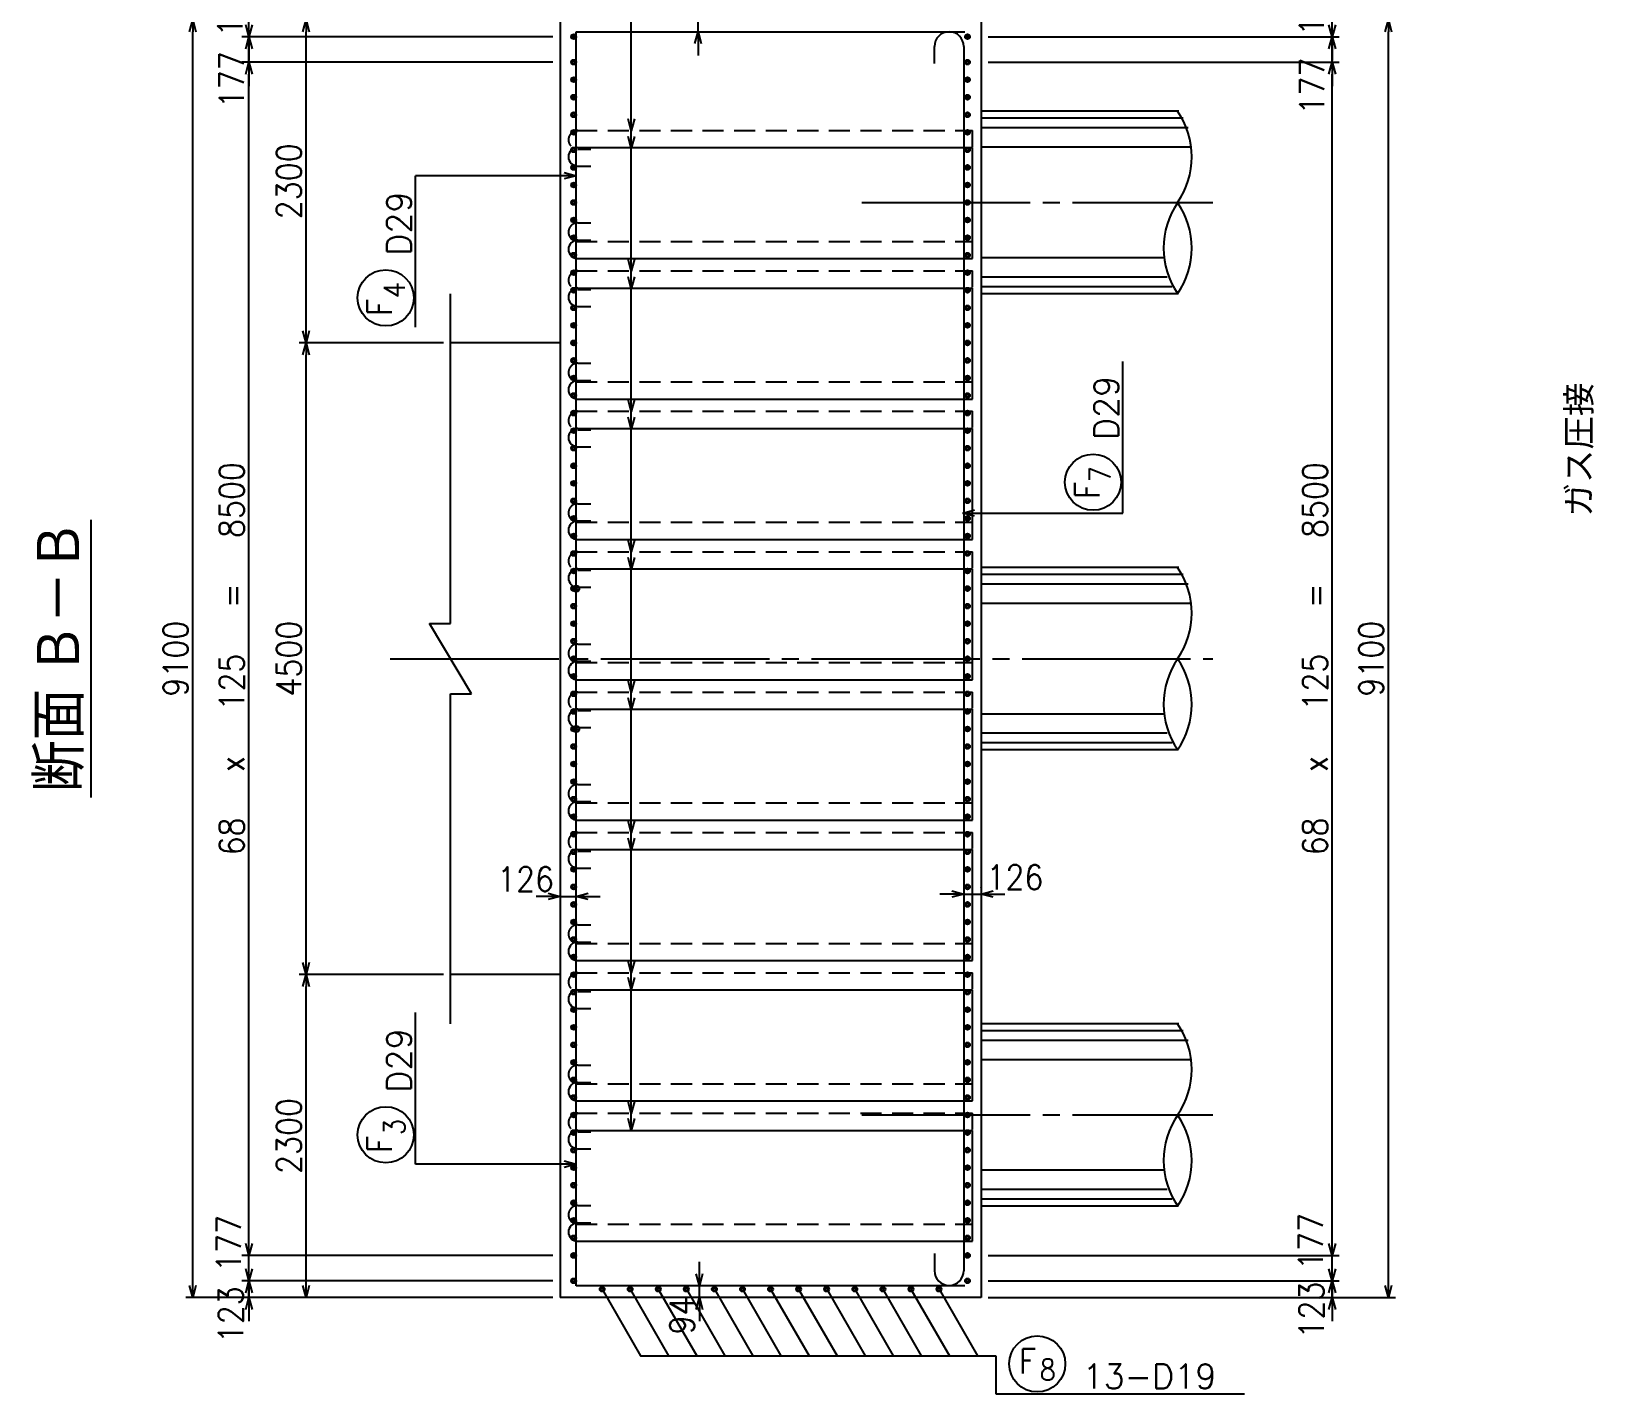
# Model space of a CAD drawing. Extents: x -859 to 41191, y 51716 to 81416.
# Drawn here: x 15995 to 27125, y 66167 to 75872 of the extents above; entities that cross this region are included whole.
import ezdxf
from ezdxf.enums import TextEntityAlignment as Align

# ---------------------------------------------------------------- set-up
doc = ezdxf.new("R2010")
doc.units = 0
doc.header["$LTSCALE"] = 300
doc.header["$MEASUREMENT"] = 0
doc.linetypes.add('DASHED', pattern=[0.75, 0.5, -0.25])
doc.linetypes.add('TEN1SEN1', pattern=[25, 20, -1.5, 2, -1.5])
doc.layers.get('0').update_dxf_attribs({"linetype": 'CONTINUOUS'})
doc.layers.get('DEFPOINTS').update_dxf_attribs({"linetype": 'CONTINUOUS'})
for name, color, linetype in [('丸ポチ', 2, 'CONTINUOUS'), ('基礎鉄筋縦', 2, 'CONTINUOUS'), ('寸法', 1, 'CONTINUOUS'), ('引き出し横', 1, 'CONTINUOUS'), ('引き出し縦', 1, 'CONTINUOUS'), ('構造', 3, 'CONTINUOUS'), ('肋筋-1', 3, 'CONTINUOUS'), ('肋筋-2', 3, 'CONTINUOUS'), ('記号-1', 2, 'CONTINUOUS'), ('鉄筋材料', 3, 'CONTINUOUS')]:
    doc.layers.add(name, color=color, linetype=linetype)
doc.styles.add('MS明朝', font='MS PMincho.ttf')
doc.styles.add('romans', font='ROMANS.shx', dxfattribs={"width": 0.9, "bigfont": 'EXTFONT.shx'})
doc.styles.add('ｽﾀｲﾙ1', font='ROMANS.shx', dxfattribs={"bigfont": 'EXTFONT.shx'})
doc.dimstyles.new('ST-50', dxfattribs={"dimscale": 50, "dimtxt": 3.5, "dimasz": 1.7, "dimexe": 1, "dimexo": 1, "dimgap": 1, "dimtad": 0, "dimdec": 0, "dimzin": 0, "dimdsep": 46, "dimtxsty": 'romans', "dimblk": 'OPEN30', "dimcen": 1, "dimdle": 3, "dimclrd": 1, "dimclre": 1, "dimclrt": 3, "dimaunit": 1, "dimadec": 0, "dimazin": 0, "dimtfac": 1, "dimtdec": 0, "dimtmove": 2, "dimatfit": 3, "dimldrblk": 'OPEN30', "dimfxl": 0, "dimtvp": 0.7, "dimtolj": 1, "dimtzin": 0, "dimarcsym": 0})
doc.dimstyles.new('矢', dxfattribs={"dimscale": 50, "dimtxt": 3.5, "dimasz": 1.7, "dimexe": 1, "dimexo": 0.7, "dimgap": 0.09, "dimtad": 0, "dimdec": 0, "dimzin": 0, "dimdsep": 46, "dimtxsty": 'romans', "dimblk": 'OPEN30', "dimcen": 1, "dimdle": 1, "dimclrd": 1, "dimclre": 1, "dimclrt": 3, "dimaunit": 1, "dimadec": 0, "dimazin": 0, "dimtfac": 1, "dimtdec": 0, "dimtix": 1, "dimtmove": 2, "dimatfit": 3, "dimldrblk": 'OPEN30', "dimfxl": 0, "dimtvp": 0.7, "dimtolj": 1, "dimtzin": 0, "dimarcsym": 0})

# ---------------------------------------------------------------- blocks, each defined once
blk = doc.blocks.new('_Open30')
at = {"color": 0, "lineweight": -2}
for p, q in [((-1, 0.27), (0, 0)), ((0, 0), (-1, -0.27)), ((0, 0), (-1, 0))]:
    blk.add_line(p, q, dxfattribs=at)
blk = doc.blocks.new('*D3')
at = {"layer": 'DEFPOINTS', "color": 0, "linetype": 'Continuous'}
for p in [(22761, 75652), (25262, 75652), (22761, 67152)]:
    blk.add_point(p, dxfattribs=at)
at = {"layer": '寸法', "color": 1, "linetype": 'Continuous', "lineweight": -2}
for p, q in [((22811, 75652), (25312, 75652)), ((25262, 67237), (25262, 75567)), ((22811, 67152), (25312, 67152))]:
    blk.add_line(p, q, dxfattribs=at)
at = {"layer": '寸法', "color": 1, "linetype": 'Continuous', "lineweight": -2, "xscale": 85, "yscale": 85, "zscale": 85}
for p, rotation in [((25262, 75652), 90), ((25262, 67152), 270)]:
    blk.add_blockref('_Open30', p, dxfattribs=dict(at, rotation=rotation))
at = {"layer": '寸法', "color": 3, "linetype": 'Continuous', "insert": (25140, 71402), "char_height": 175, "attachment_point": 5, "rotation": 90, "style": 'romans'}
blk.add_mtext('\\A1;68   x   125   =   8500', dxfattribs=at)
blk = doc.blocks.new('*D6')
at = {"layer": 'DEFPOINTS', "color": 0, "linetype": 'Continuous'}
for p in [(22761, 75953), (25262, 75953), (22761, 75833)]:
    blk.add_point(p, dxfattribs=at)
at = {"layer": '寸法', "color": 1, "linetype": 'Continuous', "lineweight": -2}
for p, q in [((25262, 76038), (25262, 76123)), ((22811, 75953), (25312, 75953)), ((25262, 75833), (25262, 75953)), ((22811, 75833), (25312, 75833)), ((25262, 75748), (25262, 75663))]:
    blk.add_line(p, q, dxfattribs=at)
at = {"layer": '寸法', "color": 1, "linetype": 'Continuous', "lineweight": -2, "xscale": 85, "yscale": 85, "zscale": 85}
for p, rotation in [((25262, 75953), 270), ((25262, 75833), 90)]:
    blk.add_blockref('_Open30', p, dxfattribs=dict(at, rotation=rotation))
at = {"layer": '寸法', "color": 3, "linetype": 'Continuous', "insert": (25115, 76043), "char_height": 175, "attachment_point": 5, "rotation": 90, "style": 'romans'}
blk.add_mtext('\\A1;123', dxfattribs=at)
blk = doc.blocks.new('*D2')
at = {"layer": 'DEFPOINTS', "color": 0, "linetype": 'Continuous'}
for p in [(22761, 75953), (25662, 75953), (22761, 66853)]:
    blk.add_point(p, dxfattribs=at)
at = {"layer": '寸法', "color": 1, "linetype": 'Continuous', "lineweight": -2}
for p, q in [((22811, 75953), (25712, 75953)), ((25662, 66938), (25662, 75868)), ((22811, 66853), (25712, 66853))]:
    blk.add_line(p, q, dxfattribs=at)
at = {"layer": '寸法', "color": 1, "linetype": 'Continuous', "lineweight": -2, "xscale": 85, "yscale": 85, "zscale": 85}
for p, rotation in [((25662, 75953), 90), ((25662, 66853), 270)]:
    blk.add_blockref('_Open30', p, dxfattribs=dict(at, rotation=rotation))
at = {"layer": '寸法', "color": 3, "linetype": 'Continuous', "insert": (25540, 71403), "char_height": 175, "attachment_point": 5, "rotation": 90, "style": 'romans'}
blk.add_mtext('\\A1;9100', dxfattribs=at)
blk = doc.blocks.new('*D4')
at = {"layer": 'DEFPOINTS', "color": 0, "linetype": 'Continuous'}
for p in [(22761, 67152), (25262, 67152), (22761, 66971)]:
    blk.add_point(p, dxfattribs=at)
at = {"layer": '寸法', "color": 1, "linetype": 'Continuous', "lineweight": -2}
for p, q in [((25262, 67237), (25262, 67322)), ((22811, 67152), (25312, 67152)), ((25262, 66971), (25262, 67152)), ((22811, 66971), (25312, 66971)), ((25262, 66886), (25262, 66801))]:
    blk.add_line(p, q, dxfattribs=at)
at = {"layer": '寸法', "color": 1, "linetype": 'Continuous', "lineweight": -2, "xscale": 85, "yscale": 85, "zscale": 85}
for p, rotation in [((25262, 67152), 270), ((25262, 66971), 90)]:
    blk.add_blockref('_Open30', p, dxfattribs=dict(at, rotation=rotation))
at = {"layer": '寸法', "color": 3, "linetype": 'Continuous', "insert": (25109, 67251), "char_height": 175, "attachment_point": 5, "rotation": 90, "style": 'romans'}
blk.add_mtext('\\A1;177', dxfattribs=at)
blk = doc.blocks.new('*D5')
at = {"layer": 'DEFPOINTS', "color": 0, "linetype": 'Continuous'}
for p in [(22761, 66971), (25262, 66971), (22761, 66853)]:
    blk.add_point(p, dxfattribs=at)
at = {"layer": '寸法', "color": 1, "linetype": 'Continuous', "lineweight": -2}
for p, q in [((25262, 67056), (25262, 67141)), ((22811, 66971), (25312, 66971)), ((25262, 66853), (25262, 66971)), ((22811, 66853), (25312, 66853)), ((25262, 66768), (25262, 66683))]:
    blk.add_line(p, q, dxfattribs=at)
at = {"layer": '寸法', "color": 1, "linetype": 'Continuous', "lineweight": -2, "xscale": 85, "yscale": 85, "zscale": 85}
for p, rotation in [((25262, 66971), 270), ((25262, 66853), 90)]:
    blk.add_blockref('_Open30', p, dxfattribs=dict(at, rotation=rotation))
at = {"layer": '寸法', "color": 3, "linetype": 'Continuous', "insert": (25114, 66763), "char_height": 175, "attachment_point": 5, "rotation": 90, "style": 'romans'}
blk.add_mtext('\\A1;123', dxfattribs=at)
blk = doc.blocks.new('*D7')
at = {"layer": 'DEFPOINTS', "color": 0, "linetype": 'Continuous'}
for p in [(22761, 75833), (25262, 75833), (22761, 75652)]:
    blk.add_point(p, dxfattribs=at)
at = {"layer": '寸法', "color": 1, "linetype": 'Continuous', "lineweight": -2}
for p, q in [((25262, 75918), (25262, 76003)), ((22811, 75833), (25312, 75833)), ((25262, 75652), (25262, 75833)), ((22811, 75652), (25312, 75652)), ((25262, 75567), (25262, 75482))]:
    blk.add_line(p, q, dxfattribs=at)
at = {"layer": '寸法', "color": 1, "linetype": 'Continuous', "lineweight": -2, "xscale": 85, "yscale": 85, "zscale": 85}
for p, rotation in [((25262, 75833), 270), ((25262, 75652), 90)]:
    blk.add_blockref('_Open30', p, dxfattribs=dict(at, rotation=rotation))
at = {"layer": '寸法', "color": 3, "linetype": 'Continuous', "insert": (25118, 75481), "char_height": 175, "attachment_point": 5, "rotation": 90, "style": 'romans'}
blk.add_mtext('\\A1;177', dxfattribs=at)
blk = doc.blocks.new('*D9')
at = {"layer": 'DEFPOINTS', "color": 0, "linetype": 'Continuous'}
for p in [(17545, 75652), (19761, 75652), (19761, 67152)]:
    blk.add_point(p, dxfattribs=at)
at = {"layer": '寸法', "color": 1, "linetype": 'Continuous', "lineweight": -2}
for p, q in [((19711, 75652), (17495, 75652)), ((17545, 67237), (17545, 75567)), ((19711, 67152), (17495, 67152))]:
    blk.add_line(p, q, dxfattribs=at)
at = {"layer": '寸法', "color": 1, "linetype": 'Continuous', "lineweight": -2, "xscale": 85, "yscale": 85, "zscale": 85}
for p, rotation in [((17545, 75652), 90), ((17545, 67152), 270)]:
    blk.add_blockref('_Open30', p, dxfattribs=dict(at, rotation=rotation))
at = {"layer": '寸法', "color": 3, "linetype": 'Continuous', "insert": (17423, 71402), "char_height": 175, "attachment_point": 5, "rotation": 90, "style": 'romans'}
blk.add_mtext('\\A1;68   x   125   =   8500', dxfattribs=at)
blk = doc.blocks.new('*D8')
at = {"layer": 'DEFPOINTS', "color": 0, "linetype": 'Continuous'}
for p in [(17145, 75953), (19761, 75953), (19761, 66853)]:
    blk.add_point(p, dxfattribs=at)
at = {"layer": '寸法', "color": 1, "linetype": 'Continuous', "lineweight": -2}
for p, q in [((19711, 75953), (17095, 75953)), ((17145, 66938), (17145, 75868)), ((19711, 66853), (17095, 66853))]:
    blk.add_line(p, q, dxfattribs=at)
at = {"layer": '寸法', "color": 1, "linetype": 'Continuous', "lineweight": -2, "xscale": 85, "yscale": 85, "zscale": 85}
for p, rotation in [((17145, 75953), 90), ((17145, 66853), 270)]:
    blk.add_blockref('_Open30', p, dxfattribs=dict(at, rotation=rotation))
at = {"layer": '寸法', "color": 3, "linetype": 'Continuous', "insert": (17023, 71403), "char_height": 175, "attachment_point": 5, "rotation": 90, "style": 'romans'}
blk.add_mtext('\\A1;9100', dxfattribs=at)
blk = doc.blocks.new('*D13')
at = {"layer": 'DEFPOINTS', "color": 0, "linetype": 'Continuous'}
for p in [(17545, 75833), (19761, 75833), (19761, 75652)]:
    blk.add_point(p, dxfattribs=at)
at = {"layer": '寸法', "color": 1, "linetype": 'Continuous', "lineweight": -2}
for p, q in [((17545, 75918), (17545, 76003)), ((19711, 75833), (17495, 75833)), ((17545, 75652), (17545, 75833)), ((19711, 75652), (17495, 75652)), ((17545, 75567), (17545, 75482))]:
    blk.add_line(p, q, dxfattribs=at)
at = {"layer": '寸法', "color": 1, "linetype": 'Continuous', "lineweight": -2, "xscale": 85, "yscale": 85, "zscale": 85}
for p, rotation in [((17545, 75833), 270), ((17545, 75652), 90)]:
    blk.add_blockref('_Open30', p, dxfattribs=dict(at, rotation=rotation))
at = {"layer": '寸法', "color": 3, "linetype": 'Continuous', "insert": (17421, 75527), "char_height": 175, "attachment_point": 5, "rotation": 90, "style": 'romans'}
blk.add_mtext('\\A1;177', dxfattribs=at)
blk = doc.blocks.new('*D12')
at = {"layer": 'DEFPOINTS', "color": 0, "linetype": 'Continuous'}
for p in [(17545, 75953), (19761, 75953), (19761, 75833)]:
    blk.add_point(p, dxfattribs=at)
at = {"layer": '寸法', "color": 1, "linetype": 'Continuous', "lineweight": -2}
for p, q in [((17545, 76038), (17545, 76123)), ((19711, 75953), (17495, 75953)), ((17545, 75833), (17545, 75953)), ((19711, 75833), (17495, 75833)), ((17545, 75748), (17545, 75663))]:
    blk.add_line(p, q, dxfattribs=at)
at = {"layer": '寸法', "color": 1, "linetype": 'Continuous', "lineweight": -2, "xscale": 85, "yscale": 85, "zscale": 85}
for p, rotation in [((17545, 75953), 270), ((17545, 75833), 90)]:
    blk.add_blockref('_Open30', p, dxfattribs=dict(at, rotation=rotation))
at = {"layer": '寸法', "color": 3, "linetype": 'Continuous', "insert": (17411, 76037), "char_height": 175, "attachment_point": 5, "rotation": 90, "style": 'romans'}
blk.add_mtext('\\A1;123', dxfattribs=at)
blk = doc.blocks.new('*D11')
at = {"layer": 'DEFPOINTS', "color": 0, "linetype": 'Continuous'}
for p in [(17545, 66971), (19761, 66971), (19761, 66853)]:
    blk.add_point(p, dxfattribs=at)
at = {"layer": '寸法', "color": 1, "linetype": 'Continuous', "lineweight": -2}
for p, q in [((17545, 67056), (17545, 67141)), ((19711, 66971), (17495, 66971)), ((17545, 66853), (17545, 66971)), ((19711, 66853), (17495, 66853)), ((17545, 66768), (17545, 66683))]:
    blk.add_line(p, q, dxfattribs=at)
at = {"layer": '寸法', "color": 1, "linetype": 'Continuous', "lineweight": -2, "xscale": 85, "yscale": 85, "zscale": 85}
for p, rotation in [((17545, 66971), 270), ((17545, 66853), 90)]:
    blk.add_blockref('_Open30', p, dxfattribs=dict(at, rotation=rotation))
at = {"layer": '寸法', "color": 3, "linetype": 'Continuous', "insert": (17416, 66730), "char_height": 175, "attachment_point": 5, "rotation": 90, "style": 'romans'}
blk.add_mtext('\\A1;123', dxfattribs=at)
blk = doc.blocks.new('*D10')
at = {"layer": 'DEFPOINTS', "color": 0, "linetype": 'Continuous'}
for p in [(17545, 67152), (19761, 67152), (19761, 66971)]:
    blk.add_point(p, dxfattribs=at)
at = {"layer": '寸法', "color": 1, "linetype": 'Continuous', "lineweight": -2}
for p, q in [((17545, 67237), (17545, 67322)), ((19711, 67152), (17495, 67152)), ((17545, 66971), (17545, 67152)), ((19711, 66971), (17495, 66971)), ((17545, 66886), (17545, 66801))]:
    blk.add_line(p, q, dxfattribs=at)
at = {"layer": '寸法', "color": 1, "linetype": 'Continuous', "lineweight": -2, "xscale": 85, "yscale": 85, "zscale": 85}
for p, rotation in [((17545, 67152), 270), ((17545, 66971), 90)]:
    blk.add_blockref('_Open30', p, dxfattribs=dict(at, rotation=rotation))
at = {"layer": '寸法', "color": 3, "linetype": 'Continuous', "insert": (17401, 67237), "char_height": 175, "attachment_point": 5, "rotation": 90, "style": 'romans'}
blk.add_mtext('\\A1;177', dxfattribs=at)
blk = doc.blocks.new('*D18')
at = {"layer": 'DEFPOINTS', "color": 0, "linetype": 'Continuous'}
for p in [(20745, 75953), (20745, 75953), (20745, 75869)]:
    blk.add_point(p, dxfattribs=at)
at = {"layer": '寸法', "color": 1, "linetype": 'Continuous', "lineweight": -2}
for p, q in [((20745, 76038), (20745, 76123)), ((20745, 75869), (20745, 75953)), ((20745, 75784), (20745, 75699))]:
    blk.add_line(p, q, dxfattribs=at)
at = {"layer": '寸法', "color": 1, "linetype": 'Continuous', "lineweight": -2, "xscale": 85, "yscale": 85, "zscale": 85}
for p, rotation in [((20745, 75953), 270), ((20745, 75869), 90)]:
    blk.add_blockref('_Open30', p, dxfattribs=dict(at, rotation=rotation))
at = {"layer": '寸法', "color": 3, "linetype": 'Continuous', "insert": (20623, 76108), "char_height": 175, "attachment_point": 5, "rotation": 90, "style": 'romans'}
blk.add_mtext('\\A1;94', dxfattribs=at)
blk = doc.blocks.new('*D19')
at = {"layer": 'DEFPOINTS', "color": 0, "linetype": 'Continuous'}
for p in [(20754, 66936), (20754, 66936), (20754, 66853)]:
    blk.add_point(p, dxfattribs=at)
at = {"layer": '寸法', "color": 1, "linetype": 'Continuous', "lineweight": -2}
for p, q in [((20754, 67021), (20754, 67106)), ((20754, 66853), (20754, 66936)), ((20754, 66768), (20754, 66683))]:
    blk.add_line(p, q, dxfattribs=at)
at = {"layer": '寸法', "color": 1, "linetype": 'Continuous', "lineweight": -2, "xscale": 85, "yscale": 85, "zscale": 85}
for p, rotation in [((20754, 66936), 270), ((20754, 66853), 90)]:
    blk.add_blockref('_Open30', p, dxfattribs=dict(at, rotation=rotation))
at = {"layer": '寸法', "color": 3, "linetype": 'Continuous', "insert": (20631, 66724), "char_height": 175, "attachment_point": 5, "rotation": 90, "style": 'romans'}
blk.add_mtext('\\A1;94', dxfattribs=at)
blk = doc.blocks.new('*D45')
at = {"layer": 'DEFPOINTS', "color": 0, "linetype": 'Continuous'}
for p in [(19761, 69710), (19877, 69710), (19877, 69710)]:
    blk.add_point(p, dxfattribs=at)
at = {"layer": '寸法', "color": 1, "linetype": 'Continuous', "lineweight": -2}
for p, q in [((19676, 69710), (19591, 69710)), ((19761, 69710), (19877, 69710)), ((19962, 69710), (20047, 69710))]:
    blk.add_line(p, q, dxfattribs=at)
at = {"layer": '寸法', "color": 1, "linetype": 'Continuous', "lineweight": -2, "xscale": 85, "yscale": 85, "zscale": 85}
blk.add_blockref('_Open30', (19761, 69710), dxfattribs=at)
at = {"layer": '寸法', "color": 1, "linetype": 'Continuous', "lineweight": -2, "xscale": 85, "yscale": 85, "zscale": 85, "rotation": 180}
blk.add_blockref('_Open30', (19877, 69710), dxfattribs=at)
at = {"layer": '寸法', "color": 3, "linetype": 'Continuous', "insert": (19516, 69832), "char_height": 175, "attachment_point": 5, "style": 'romans'}
blk.add_mtext('\\A1;126', dxfattribs=at)
blk = doc.blocks.new('*D46')
at = {"layer": 'DEFPOINTS', "color": 0, "linetype": 'Continuous'}
for p in [(22638, 69726), (22761, 69726), (22761, 69724)]:
    blk.add_point(p, dxfattribs=at)
at = {"layer": '丸ポチ', "color": 1, "linetype": 'Continuous', "lineweight": -2}
for p, q in [((22553, 69726), (22468, 69726)), ((22638, 69726), (22761, 69726)), ((22761, 69774), (22761, 69776)), ((22846, 69726), (22931, 69726))]:
    blk.add_line(p, q, dxfattribs=at)
at = {"layer": '丸ポチ', "color": 1, "linetype": 'Continuous', "lineweight": -2, "xscale": 85, "yscale": 85, "zscale": 85}
blk.add_blockref('_Open30', (22638, 69726), dxfattribs=at)
at = {"layer": '丸ポチ', "color": 1, "linetype": 'Continuous', "lineweight": -2, "xscale": 85, "yscale": 85, "zscale": 85, "rotation": 180}
blk.add_blockref('_Open30', (22761, 69726), dxfattribs=at)
at = {"layer": '丸ポチ', "color": 3, "linetype": 'Continuous', "insert": (23002, 69846), "char_height": 175, "attachment_point": 5, "style": 'romans'}
blk.add_mtext('\\A1;126', dxfattribs=at)
blk = doc.blocks.new('*D84')
at = {"color": 1, "linetype": 'Continuous', "lineweight": -2}
for p, q in [((18932, 69153), (17902, 69153)), ((17952, 66938), (17952, 69068)), ((19711, 66853), (17902, 66853))]:
    blk.add_line(p, q, dxfattribs=at)
at = {"layer": 'DEFPOINTS', "color": 0, "linetype": 'Continuous'}
for p in [(17952, 69153), (18982, 69153), (19761, 66853)]:
    blk.add_point(p, dxfattribs=at)
at = {"color": 1, "linetype": 'Continuous', "lineweight": -2, "xscale": 85, "yscale": 85, "zscale": 85}
for p, rotation in [((17952, 69153), 90), ((17952, 66853), 270)]:
    blk.add_blockref('_Open30', p, dxfattribs=dict(at, rotation=rotation))
at = {"color": 3, "linetype": 'Continuous', "insert": (17830, 68003), "char_height": 175, "attachment_point": 5, "rotation": 90, "style": 'romans'}
blk.add_mtext('\\A1;2300', dxfattribs=at)
blk = doc.blocks.new('*D85')
at = {"color": 1, "linetype": 'Continuous', "lineweight": -2}
for p, q in [((18932, 73653), (17902, 73653)), ((17952, 69238), (17952, 73568)), ((18932, 69153), (17902, 69153))]:
    blk.add_line(p, q, dxfattribs=at)
at = {"layer": 'DEFPOINTS', "color": 0, "linetype": 'Continuous'}
for p in [(17952, 73653), (18982, 73653), (18982, 69153)]:
    blk.add_point(p, dxfattribs=at)
at = {"color": 1, "linetype": 'Continuous', "lineweight": -2, "xscale": 85, "yscale": 85, "zscale": 85}
for p, rotation in [((17952, 73653), 90), ((17952, 69153), 270)]:
    blk.add_blockref('_Open30', p, dxfattribs=dict(at, rotation=rotation))
at = {"color": 3, "linetype": 'Continuous', "insert": (17830, 71403), "char_height": 175, "attachment_point": 5, "rotation": 90, "style": 'romans'}
blk.add_mtext('\\A1;4500', dxfattribs=at)
blk = doc.blocks.new('*D86')
at = {"color": 1, "linetype": 'Continuous', "lineweight": -2}
for p, q in [((19711, 75953), (17902, 75953)), ((17952, 73738), (17952, 75868)), ((18932, 73653), (17902, 73653))]:
    blk.add_line(p, q, dxfattribs=at)
at = {"layer": 'DEFPOINTS', "color": 0, "linetype": 'Continuous'}
for p in [(17952, 75953), (19761, 75953), (18982, 73653)]:
    blk.add_point(p, dxfattribs=at)
at = {"color": 1, "linetype": 'Continuous', "lineweight": -2, "xscale": 85, "yscale": 85, "zscale": 85}
for p, rotation in [((17952, 75953), 90), ((17952, 73653), 270)]:
    blk.add_blockref('_Open30', p, dxfattribs=dict(at, rotation=rotation))
at = {"color": 3, "linetype": 'Continuous', "insert": (17830, 74803), "char_height": 175, "attachment_point": 5, "rotation": 90, "style": 'romans'}
blk.add_mtext('\\A1;2300', dxfattribs=at)

msp = doc.modelspace()

# ---------------------------------------------------------------- linework, layer by layer
at = {"layer": '丸ポチ', "linetype": 'Continuous'}
for centre, radius in [((19858.8, 75833.3), 17.5), ((19858.8, 75833.3), 8.75), ((22663.8, 75833.3), 17.5), ((22663.8, 75833.3), 8.75), ((19858.8, 75652.3), 17.5), ((19858.8, 75652.3), 8.75), ((22663.8, 75652.3), 17.5), ((22663.8, 75652.3), 8.75), ((19858.8, 75527.3), 17.5), ((19858.8, 75527.3), 8.75), ((22663.8, 75527.3), 17.5), ((22663.8, 75527.3), 8.75), ((19858.8, 75402.3), 17.5), ((19858.8, 75402.3), 8.75), ((22663.8, 75402.3), 17.5), ((22663.8, 75402.3), 8.75), ((19858.8, 75277.3), 17.5), ((19858.8, 75277.3), 8.75), ((22663.8, 75277.3), 17.5), ((22663.8, 75277.3), 8.75), ((19858.8, 75152.3), 17.5), ((19858.8, 75152.3), 8.75), ((22663.8, 75152.3), 17.5), ((22663.8, 75152.3), 8.75), ((19858.8, 75027.3), 17.5), ((19858.8, 75027.3), 8.75), ((22663.8, 75027.3), 17.5), ((22663.8, 75027.3), 8.75), ((19858.8, 74902.3), 17.5), ((19858.8, 74902.3), 8.75), ((22663.8, 74902.3), 17.5), ((22663.8, 74902.3), 8.75), ((19858.8, 74777.3), 17.5), ((19858.8, 74777.3), 8.75), ((22663.8, 74777.3), 17.5), ((22663.8, 74777.3), 8.75), ((19858.8, 74652.3), 17.5), ((19858.8, 74652.3), 8.75), ((22663.8, 74652.3), 17.5), ((22663.8, 74652.3), 8.75), ((19858.8, 74527.3), 17.5), ((19858.8, 74527.3), 8.75), ((22663.8, 74527.3), 17.5), ((22663.8, 74527.3), 8.75), ((19858.8, 74402.3), 17.5), ((19858.8, 74402.3), 8.75), ((22663.8, 74402.3), 17.5), ((22663.8, 74402.3), 8.75), ((19858.8, 74277.3), 17.5), ((19858.8, 74277.3), 8.75), ((22663.8, 74277.3), 17.5), ((22663.8, 74277.3), 8.75), ((19858.8, 74152.3), 17.5), ((19858.8, 74152.3), 8.75), ((22663.8, 74152.3), 17.5), ((22663.8, 74152.3), 8.75), ((19858.8, 74027.3), 17.5), ((19858.8, 74027.3), 8.75), ((22663.8, 74027.3), 17.5), ((22663.8, 74027.3), 8.75), ((19858.8, 73902.3), 17.5), ((19858.8, 73902.3), 8.75), ((22663.8, 73902.3), 17.5), ((22663.8, 73902.3), 8.75), ((19858.8, 73777.3), 17.5), ((19858.8, 73777.3), 8.75), ((22663.8, 73777.3), 17.5), ((22663.8, 73777.3), 8.75), ((19858.8, 73652.3), 17.5), ((19858.8, 73652.3), 8.75), ((22663.8, 73652.3), 17.5), ((22663.8, 73652.3), 8.75), ((19858.8, 73527.3), 17.5), ((19858.8, 73527.3), 8.75), ((22663.8, 73527.3), 17.5), ((22663.8, 73527.3), 8.75), ((19858.8, 73402.3), 17.5), ((19858.8, 73402.3), 8.75), ((22663.8, 73402.3), 17.5), ((22663.8, 73402.3), 8.75), ((19858.8, 73277.3), 17.5), ((19858.8, 73277.3), 8.75), ((22663.8, 73277.3), 17.5), ((22663.8, 73277.3), 8.75), ((19858.8, 73152.3), 17.5), ((19858.8, 73152.3), 8.75), ((22663.8, 73152.3), 17.5), ((22663.8, 73152.3), 8.75), ((19858.8, 73027.3), 17.5), ((19858.8, 73027.3), 8.75), ((22663.8, 73027.3), 17.5), ((22663.8, 73027.3), 8.75), ((19858.8, 72902.3), 17.5), ((19858.8, 72902.3), 8.75), ((22663.8, 72902.3), 17.5), ((22663.8, 72902.3), 8.75), ((19858.8, 72777.3), 17.5), ((22663.8, 72777.3), 17.5), ((19858.8, 72777.3), 8.75), ((22663.8, 72777.3), 8.75), ((19858.8, 72652.3), 17.5), ((19858.8, 72652.3), 8.75), ((22663.8, 72652.3), 17.5), ((22663.8, 72652.3), 8.75), ((19858.8, 72527.3), 17.5), ((19858.8, 72527.3), 8.75), ((22663.8, 72527.3), 17.5), ((22663.8, 72527.3), 8.75), ((19858.8, 72402.3), 17.5), ((19858.8, 72402.3), 8.75), ((22663.8, 72402.3), 17.5), ((22663.8, 72402.3), 8.75), ((19858.8, 72277.3), 17.5), ((19858.8, 72277.3), 8.75), ((22663.8, 72277.3), 17.5), ((22663.8, 72277.3), 8.75), ((19858.8, 72152.3), 17.5), ((19858.8, 72152.3), 8.75), ((22663.8, 72152.3), 17.5), ((22663.8, 72152.3), 8.75), ((19858.8, 72027.3), 17.5), ((19858.8, 72027.3), 8.75), ((22663.8, 72027.3), 17.5), ((22663.8, 72027.3), 8.75), ((19858.8, 71902.3), 17.5), ((19858.8, 71902.3), 8.75), ((19876.8, 71902.6), 22), ((19876.8, 71902.6), 10), ((22663.8, 71902.3), 17.5), ((22663.8, 71902.3), 8.75), ((19858.8, 71777.3), 17.5), ((22663.8, 71777.3), 17.5), ((19858.8, 71777.3), 8.75), ((22663.8, 71777.3), 8.75), ((19858.8, 71652.3), 17.5), ((19858.8, 71652.3), 8.75), ((22663.8, 71652.3), 17.5), ((22663.8, 71652.3), 8.75), ((19858.8, 71527.3), 17.5), ((19858.8, 71527.3), 8.75), ((22663.8, 71527.3), 17.5), ((22663.8, 71527.3), 8.75), ((19858.8, 71402.3), 17.5), ((19858.8, 71402.3), 8.75), ((22663.8, 71402.3), 17.5), ((22663.8, 71402.3), 8.75), ((19858.8, 71277.3), 17.5), ((19858.8, 71277.3), 8.75), ((22663.8, 71277.3), 17.5), ((22663.8, 71277.3), 8.75), ((19858.8, 71152.3), 17.5), ((19858.8, 71152.3), 8.75), ((22663.8, 71152.3), 17.5), ((22663.8, 71152.3), 8.75), ((19858.8, 71027.3), 17.5), ((19858.8, 71027.3), 8.75), ((22663.8, 71027.3), 17.5), ((22663.8, 71027.3), 8.75), ((19858.8, 70902.3), 17.5), ((19858.8, 70902.3), 8.75), ((19876.8, 70902.6), 22), ((19876.8, 70902.6), 10), ((22663.8, 70902.3), 17.5), ((22663.8, 70902.3), 8.75), ((19858.8, 70777.3), 17.5), ((22663.8, 70777.3), 17.5), ((19858.8, 70777.3), 8.75), ((22663.8, 70777.3), 8.75), ((19858.8, 70652.3), 17.5), ((19858.8, 70652.3), 8.75), ((22663.8, 70652.3), 17.5), ((22663.8, 70652.3), 8.75), ((19858.8, 70527.3), 17.5), ((19858.8, 70527.3), 8.75), ((22663.8, 70527.3), 17.5), ((22663.8, 70527.3), 8.75), ((19858.8, 70402.3), 17.5), ((19858.8, 70402.3), 8.75), ((22663.8, 70402.3), 17.5), ((22663.8, 70402.3), 8.75), ((19858.8, 70277.3), 17.5), ((19858.8, 70277.3), 8.75), ((22663.8, 70277.3), 17.5), ((22663.8, 70277.3), 8.75), ((19858.8, 70152.3), 17.5), ((19858.8, 70152.3), 8.75), ((22663.8, 70152.3), 17.5), ((22663.8, 70152.3), 8.75), ((19858.8, 70027.3), 17.5), ((19858.8, 70027.3), 8.75), ((22663.8, 70027.3), 17.5), ((22663.8, 70027.3), 8.75), ((19858.8, 69902.3), 17.5), ((19858.8, 69902.3), 8.75), ((22663.8, 69902.3), 17.5), ((22663.8, 69902.3), 8.75), ((19858.8, 69777.3), 17.5), ((22663.8, 69777.3), 17.5), ((19858.8, 69777.3), 8.75), ((22663.8, 69777.3), 8.75), ((19858.8, 69652.3), 17.5), ((19858.8, 69652.3), 8.75), ((22663.8, 69652.3), 17.5), ((22663.8, 69652.3), 8.75), ((19858.8, 69527.3), 17.5), ((19858.8, 69527.3), 8.75), ((22663.8, 69527.3), 17.5), ((22663.8, 69527.3), 8.75), ((19858.8, 69402.3), 17.5), ((19858.8, 69402.3), 8.75), ((22663.8, 69402.3), 17.5), ((22663.8, 69402.3), 8.75), ((19858.8, 69277.3), 17.5), ((19858.8, 69277.3), 8.75), ((22663.8, 69277.3), 17.5), ((22663.8, 69277.3), 8.75), ((19858.8, 69152.3), 17.5), ((19858.8, 69152.3), 8.75), ((22663.8, 69152.3), 17.5), ((22663.8, 69152.3), 8.75), ((19858.8, 69027.3), 17.5), ((19858.8, 69027.3), 8.75), ((22663.8, 69027.3), 17.5), ((22663.8, 69027.3), 8.75), ((19858.8, 68902.3), 17.5), ((19858.8, 68902.3), 8.75), ((22663.8, 68902.3), 17.5), ((22663.8, 68902.3), 8.75), ((19858.8, 68777.3), 17.5), ((22663.8, 68777.3), 17.5), ((19858.8, 68777.3), 8.75), ((22663.8, 68777.3), 8.75), ((19858.8, 68652.3), 17.5), ((19858.8, 68652.3), 8.75), ((22663.8, 68652.3), 17.5), ((22663.8, 68652.3), 8.75), ((19858.8, 68527.3), 17.5), ((19858.8, 68527.3), 8.75), ((22663.8, 68527.3), 17.5), ((22663.8, 68527.3), 8.75), ((19858.8, 68402.3), 17.5), ((19858.8, 68402.3), 8.75), ((22663.8, 68402.3), 17.5), ((22663.8, 68402.3), 8.75), ((19858.8, 68277.3), 17.5), ((19858.8, 68277.3), 8.75), ((22663.8, 68277.3), 17.5), ((22663.8, 68277.3), 8.75), ((19858.8, 68152.3), 17.5), ((19858.8, 68152.3), 8.75), ((22663.8, 68152.3), 17.5), ((22663.8, 68152.3), 8.75), ((19858.8, 68027.3), 17.5), ((19858.8, 68027.3), 8.75), ((22663.8, 68027.3), 17.5), ((22663.8, 68027.3), 8.75), ((19858.8, 67902.3), 17.5), ((19858.8, 67902.3), 8.75), ((22663.8, 67902.3), 17.5), ((22663.8, 67902.3), 8.75), ((19858.8, 67777.3), 17.5), ((19858.8, 67777.3), 8.75), ((22663.8, 67777.3), 17.5), ((22663.8, 67777.3), 8.75), ((19858.8, 67652.3), 17.5), ((19858.8, 67652.3), 8.75), ((22663.8, 67652.3), 17.5), ((22663.8, 67652.3), 8.75), ((19858.8, 67527.3), 17.5), ((19858.8, 67527.3), 8.75), ((22663.8, 67527.3), 17.5), ((22663.8, 67527.3), 8.75), ((19858.8, 67402.3), 17.5), ((19858.8, 67402.3), 8.75), ((22663.8, 67402.3), 17.5), ((22663.8, 67402.3), 8.75), ((19858.8, 67277.3), 17.5), ((19858.8, 67277.3), 8.75), ((22663.8, 67277.3), 17.5), ((22663.8, 67277.3), 8.75), ((19858.8, 67152.3), 17.5), ((19858.8, 67152.3), 8.75), ((22663.8, 67152.3), 17.5), ((22663.8, 67152.3), 8.75), ((19858.8, 66971.3), 17.5), ((19858.8, 66971.3), 8.75), ((20061.3, 66912.1), 17.5), ((20061.3, 66912.1), 8.75), ((20261.3, 66912.1), 17.5), ((20261.3, 66912.1), 8.75), ((20461.3, 66912.1), 17.5), ((20461.3, 66912.1), 8.75), ((20661.3, 66912.1), 17.5), ((20661.3, 66912.1), 8.75), ((20861.3, 66912.1), 17.5), ((20861.3, 66912.1), 8.75), ((21061.3, 66912.1), 17.5), ((21061.3, 66912.1), 8.75), ((21261.3, 66912.1), 17.5), ((21261.3, 66912.1), 8.75), ((21461.3, 66912.1), 17.5), ((21461.3, 66912.1), 8.75), ((21661.3, 66912.1), 17.5), ((21661.3, 66912.1), 8.75), ((21861.3, 66912.1), 17.5), ((21861.3, 66912.1), 8.75), ((22061.3, 66912.1), 17.5), ((22061.3, 66912.1), 8.75), ((22261.3, 66912.1), 17.5), ((22261.3, 66912.1), 8.75), ((22461.3, 66912.1), 17.5), ((22461.3, 66912.1), 8.75), ((22663.8, 66971.3), 17.5), ((22663.8, 66971.3), 8.75)]:
    msp.add_circle(centre, radius, dxfattribs=at)
at = {"layer": '基礎鉄筋縦', "linetype": 'Continuous'}
for p, q in [((19876.8, 75869), (22645.8, 75869)), ((19876.8, 66936), (19876.8, 75869)), ((22428.8, 75642.2), (22428.8, 75764.2)), ((22637.8, 75764.2), (22637.8, 67043.5)), ((22428.8, 67165.5), (22428.8, 67043.5)), ((22645.8, 66936), (19876.8, 66936))]:
    msp.add_line(p, q, dxfattribs=at)
for centre, start, end in [((22533.3, 75764.2), 0, 180), ((22533.3, 67043.5), 180, 0)]:
    msp.add_arc(centre, 104.5, start, end, dxfattribs=at)
at = {"layer": '引き出し横', "linetype": 'Continuous'}
for p, q in [((18732.3, 73764.1), (18732.3, 74843.3)), ((23770.9, 72439.9), (23770.9, 73519.1)), ((18732.3, 67802.3), (18732.3, 68881.5)), ((20261.3, 66912.1), (20535.2, 66437.6)), ((20461.3, 66912.1), (20735.2, 66437.6)), ((20661.3, 66912.1), (20935.2, 66437.6)), ((20861.3, 66912.1), (21135.2, 66437.6)), ((21061.3, 66912.1), (21335.2, 66437.6)), ((21261.3, 66912.1), (21535.2, 66437.6)), ((21461.3, 66912.1), (21735.2, 66437.6)), ((21661.3, 66912.1), (21935.2, 66437.6)), ((21861.3, 66912.1), (22135.2, 66437.6)), ((22061.3, 66912.1), (22335.2, 66437.6)), ((22261.3, 66912.1), (22535.2, 66437.6)), ((22461.3, 66912.1), (22735.2, 66437.6)), ((22865.7, 66437.6), (22865.7, 66166.8)), ((22865.7, 66166.8), (24636.4, 66166.8))]:
    msp.add_line(p, q, dxfattribs=at)
at = {"layer": '引き出し横', "linetype": 'Continuous', "flags": 128}
for points in [[(19876.8, 74843.3), (18732.3, 74843.3)], [(22916.9, 72439.9), (23770.9, 72439.9)], [(19876.8, 67802.3), (18732.3, 67802.3)], [(20061.3, 66912.1), (20335.2, 66437.6), (22865.7, 66437.6)]]:
    msp.add_lwpolyline(points, dxfattribs=at)
at = {"layer": '引き出し横', "linetype": 'Continuous'}
for centre in [(18519.8, 73973.1), (23558.4, 72660.1), (18519.8, 68011.3), (23161, 66379.3)]:
    msp.add_circle(centre, 200, dxfattribs=at)
at = {"layer": '引き出し縦', "linetype": 'Continuous', "flags": 128}
msp.add_lwpolyline([(20268.6, 68043.2), (20268.6, 76693.8)], dxfattribs=at)
at = {"layer": '構造', "linetype": 'Continuous'}
for p, q in [((19761.3, 75952.5), (19761.3, 68852.5)), ((22761.3, 75952.5), (22761.3, 66852.5)), ((19761.3, 73652.5), (18981.9, 73652.5)), ((19761.3, 69152.5), (18981.9, 69152.5)), ((19761.3, 68852.5), (19761.3, 66852.5)), ((22761.3, 66852.5), (19761.3, 66852.5))]:
    msp.add_line(p, q, dxfattribs=at)
at = {"layer": '構造', "color": 4, "linetype": 'Continuous'}
for p, q in [((24170.7, 75302.5), (22761.3, 75302.5)), ((24201.1, 75252.6), (22761.3, 75252.6)), ((24236.6, 75183.8), (22761.3, 75183.8)), ((24261.2, 75046.3), (22761.3, 75046.3)), ((24061.3, 74258.7), (22761.3, 74258.7)), ((24085.9, 74121.2), (22761.3, 74121.2)), ((24121.5, 74052.5), (22761.3, 74052.5)), ((24161.3, 74002.5), (22761.3, 74002.5)), ((24170.7, 72052.6), (22761.3, 72052.6)), ((24201.1, 72002.6), (22761.3, 72002.6)), ((24236.6, 71933.9), (22761.3, 71933.9)), ((24261.2, 71796.4), (22761.3, 71796.4)), ((24061.3, 71008.8), (22761.3, 71008.8)), ((24085.9, 70871.3), (22761.3, 70871.3)), ((24121.5, 70802.5), (22761.3, 70802.5)), ((24161.3, 70752.6), (22761.3, 70752.6)), ((24170.7, 68802.5), (22761.3, 68802.5)), ((24201.1, 68752.6), (22761.3, 68752.6)), ((24236.6, 68683.8), (22761.3, 68683.8)), ((24261.2, 68546.3), (22761.3, 68546.3)), ((24061.3, 67758.7), (22761.3, 67758.7)), ((24085.9, 67621.2), (22761.3, 67621.2)), ((24121.5, 67552.5), (22761.3, 67552.5)), ((24161.3, 67502.5), (22761.3, 67502.5))]:
    msp.add_line(p, q, dxfattribs=at)
at = {"layer": '構造', "color": 1, "linetype": 'TEN1SEN1', "ltscale": 0.2}
for p, q in [((21911.3, 74652.5), (24411.3, 74652.5)), ((18552.5, 71402.6), (24411.3, 71402.6)), ((21911.3, 68152.5), (24411.3, 68152.5))]:
    msp.add_line(p, q, dxfattribs=at)
at = {"layer": '構造', "color": 1, "linetype": 'Continuous'}
for p, q in [((18981.9, 71652.6), (18981.9, 74002.5)), ((18831.9, 71652.6), (18981.9, 71652.6)), ((19131.9, 71152.6), (18831.9, 71652.6)), ((18981.9, 68802.5), (18981.9, 71152.6)), ((18981.9, 71152.6), (19131.9, 71152.6))]:
    msp.add_line(p, q, dxfattribs=at)
for centre, start, end in [((23683.1, 74977.5), 325.7944, 34.2056), ((24639.4, 74327.5), 145.7944, 214.2056), ((23683.1, 74327.5), 325.7944, 34.2056), ((23683.1, 71727.6), 325.7944, 34.2056), ((24639.4, 71077.6), 145.7944, 214.2056), ((23683.1, 71077.6), 325.7944, 34.2056), ((23683.1, 68477.5), 325.7944, 34.2056), ((24639.4, 67827.5), 145.7944, 214.2056), ((23683.1, 67827.5), 325.7944, 34.2056)]:
    msp.add_arc(centre, 578.1, start, end, dxfattribs=at)
at = {"layer": '肋筋-1', "linetype": 'Continuous'}
for p, q in [((19876.8, 75043.2), (22700.3, 75043.2)), ((22700.3, 74252.6), (22700.3, 75043.2)), ((19887.3, 74911.7), (19980.3, 74911.7)), ((19887.3, 74384.6), (19980.3, 74384.6)), ((19876.8, 74252.6), (22700.3, 74252.6)), ((19876.8, 74043.2), (22700.3, 74043.2)), ((22700.3, 73252.6), (22700.3, 74043.2)), ((19887.3, 73911.7), (19980.3, 73911.7)), ((19887.3, 73384.6), (19980.3, 73384.6)), ((19876.8, 73252.6), (22700.3, 73252.6)), ((19876.8, 73043.2), (22700.3, 73043.2)), ((22700.3, 72252.6), (22700.3, 73043.2)), ((19887.3, 72911.7), (19980.3, 72911.7)), ((19887.3, 72384.6), (19980.3, 72384.6)), ((19876.8, 72252.6), (22700.3, 72252.6)), ((19876.8, 72043.2), (22700.3, 72043.2)), ((22700.3, 71252.6), (22700.3, 72043.2)), ((19887.3, 71911.7), (19980.3, 71911.7)), ((19887.3, 71384.6), (19980.3, 71384.6)), ((19876.8, 71252.6), (22700.3, 71252.6)), ((19876.8, 71043.2), (22700.3, 71043.2)), ((22700.3, 70252.6), (22700.3, 71043.2)), ((19887.3, 70911.7), (19980.3, 70911.7)), ((19887.3, 70384.6), (19980.3, 70384.6)), ((19876.8, 70252.6), (22700.3, 70252.6)), ((19876.8, 70043.2), (22700.3, 70043.2)), ((22700.3, 69252.6), (22700.3, 70043.2)), ((19887.3, 69911.7), (19980.3, 69911.7)), ((19887.3, 69384.6), (19980.3, 69384.6)), ((19876.8, 69252.6), (22700.3, 69252.6)), ((19876.8, 69043.2), (22700.3, 69043.2)), ((22700.3, 68252.6), (22700.3, 69043.2)), ((19887.3, 68911.7), (19980.3, 68911.7)), ((19887.3, 68384.6), (19980.3, 68384.6)), ((19876.8, 68252.6), (22700.3, 68252.6)), ((19876.8, 68043.2), (22700.3, 68043.2)), ((22700.3, 67252.6), (22700.3, 68043.2)), ((19887.3, 67911.7), (19980.3, 67911.7)), ((19887.3, 67384.6), (19980.3, 67384.6)), ((19876.8, 67252.6), (22700.3, 67252.6))]:
    msp.add_line(p, q, dxfattribs=at)
for centre in [(19887.3, 74977.7), (19887.3, 74318.6), (19887.3, 73977.7), (19887.3, 73318.6), (19887.3, 72977.7), (19887.3, 72318.6), (19887.3, 71977.7), (19887.3, 71318.6), (19887.3, 70977.7), (19887.3, 70318.6), (19887.3, 69977.7), (19887.3, 69318.6), (19887.3, 68977.7), (19887.3, 68318.6), (19887.3, 67977.7), (19887.3, 67318.6)]:
    msp.add_arc(centre, 66, 90, 270, dxfattribs=at)
at = {"layer": '肋筋-2', "linetype": 'DASHED'}
for p, q in [((19876.8, 75164.9), (22700.3, 75164.9)), ((22700.3, 74375.1), (22700.3, 75164.9)), ((19887.3, 75032.9), (19980.3, 75032.9)), ((19887.3, 74507.1), (19980.3, 74507.1)), ((19876.8, 74375.1), (22700.3, 74375.1)), ((19876.8, 74164.9), (22700.3, 74164.9)), ((22700.3, 73375.1), (22700.3, 74164.9)), ((19887.3, 74032.9), (19980.3, 74032.9)), ((19887.3, 73507.1), (19980.3, 73507.1)), ((19876.8, 73375.1), (22700.3, 73375.1)), ((19876.8, 73164.9), (22700.3, 73164.9)), ((22700.3, 72375.1), (22700.3, 73164.9)), ((19887.3, 73032.9), (19980.3, 73032.9)), ((19887.3, 72507.1), (19980.3, 72507.1)), ((19876.8, 72375.1), (22700.3, 72375.1)), ((19876.8, 72164.9), (22700.3, 72164.9)), ((22700.3, 71375.1), (22700.3, 72164.9)), ((19887.3, 72032.9), (19980.3, 72032.9)), ((19887.3, 71507.1), (19980.3, 71507.1)), ((19876.8, 71375.1), (22700.3, 71375.1)), ((19876.8, 71164.9), (22700.3, 71164.9)), ((22700.3, 70375.1), (22700.3, 71164.9)), ((19887.3, 71032.9), (19980.3, 71032.9)), ((19887.3, 70507.1), (19980.3, 70507.1)), ((19876.8, 70375.1), (22700.3, 70375.1)), ((19876.8, 70164.9), (22700.3, 70164.9)), ((22700.3, 69375.1), (22700.3, 70164.9)), ((19887.3, 70032.9), (19980.3, 70032.9)), ((19887.3, 69507.1), (19980.3, 69507.1)), ((19876.8, 69375.1), (22700.3, 69375.1)), ((19876.8, 69164.9), (22700.3, 69164.9)), ((22700.3, 68375.1), (22700.3, 69164.9)), ((19887.3, 69032.9), (19980.3, 69032.9)), ((19887.3, 68507.1), (19980.3, 68507.1)), ((19876.8, 68375.1), (22700.3, 68375.1)), ((19876.8, 68164.9), (22700.3, 68164.9)), ((22700.3, 67375.1), (22700.3, 68164.9)), ((19887.3, 68032.9), (19980.3, 68032.9)), ((19887.3, 67507.1), (19980.3, 67507.1)), ((19876.8, 67375.1), (22700.3, 67375.1))]:
    msp.add_line(p, q, dxfattribs=at)
for centre in [(19887.3, 75098.9), (19887.3, 74441.1), (19887.3, 74098.9), (19887.3, 73441.1), (19887.3, 73098.9), (19887.3, 72441.1), (19887.3, 72098.9), (19887.3, 71441.1), (19887.3, 71098.9), (19887.3, 70441.1), (19887.3, 70098.9), (19887.3, 69441.1), (19887.3, 69098.9), (19887.3, 68441.1), (19887.3, 68098.9), (19887.3, 67441.1)]:
    msp.add_arc(centre, 66, 90, 270, dxfattribs=at)
at = {"layer": '記号-1', "linetype": 'Continuous'}
msp.add_line((16420.5, 70412.9), (16420.5, 72392.3), dxfattribs=at)

# ---------------------------------------------------------------- texts
at = {"layer": '引き出し横', "color": 3, "style": 'romans'}
for p in [(18701.9, 74273.5), (23740.6, 72960.5), (18701.9, 68311.7)]:
    msp.add_text('D29', height=175, rotation=90, dxfattribs=at).set_placement(p)
at = {"layer": '引き出し横', "color": 3, "style": 'ｽﾀｲﾙ1', "width": 0.9}
for s, height, p in [('4', 150, (18655.3, 73970.9)), ('F', 175, (18562.1, 73844)), ('7', 150, (23683.4, 72658.7)), ('F', 175, (23603.9, 72540.9)), ('3', 150, (18655.3, 68009.1)), ('F', 175, (18562.1, 67882.3))]:
    msp.add_text(s, height=height, rotation=90, dxfattribs=at).set_placement(p)
for s, height, p in [('F', 175, (23030.7, 66310.9)), ('8', 150, (23177.9, 66263.7))]:
    msp.add_text(s, height=height, dxfattribs=at).set_placement(p)
at = {"layer": '引き出し横', "color": 3, "style": 'romans'}
msp.add_text('13-D19', height=175, dxfattribs=at).set_placement((23484, 66203.7))
at = {"layer": '記号-1', "style": 'MS明朝', "width": 0.9}
msp.add_text('断面 Ｂ－Ｂ', height=300, rotation=90, dxfattribs=at).set_placement((16335.5, 71421.7), align=Align.CENTER)
at = {"layer": '鉄筋材料', "style": 'MS明朝'}
msp.add_text('ガス圧接', height=175, rotation=90, dxfattribs=at).set_placement((27105.9, 72415.2))

# ---------------------------------------------------------------- dimensions: what is measured, and where the dimension line sits
at = {"linetype": 'Continuous'}
for base, p1, p2, picture, middle in [((17952.4, 75952.5), (18981.9, 73652.5), (19761.3, 75952.5), '*D86', (17829.9, 74802.5)), ((17952.4, 73652.5), (18981.9, 69152.5), (18981.9, 73652.5), '*D85', (17829.9, 71402.5)), ((17952.4, 69152.5), (19761.3, 66852.5), (18981.9, 69152.5), '*D84', (17829.9, 68002.5))]:
    dim = msp.add_linear_dim(base=base, p1=p1, p2=p2, angle=90, dimstyle='ST-50', dxfattribs=at)
    dim.commit()
    dim.dimension.update_dxf_attribs({"geometry": picture, "text_midpoint": middle})
at = {"layer": '丸ポチ', "linetype": 'Continuous'}
dim = msp.add_linear_dim(base=(22761.3, 69726), p1=(22637.8, 69726), p2=(22761.3, 69723.9), text='126', dimstyle='ST-50', dxfattribs=at)
dim.commit()
dim.dimension.update_dxf_attribs({"geometry": '*D46', "text_midpoint": (23001.7, 69846.4), "dimtype": 160})
at = {"layer": '寸法', "linetype": 'Continuous'}
for base, p1, p2, text, picture, middle in [((17545.5, 75952.5), (19761.3, 75833.3), (19761.3, 75952.5), '123', '*D12', (17410.7, 76037.1)), ((20745.1, 75952.5), (20745.1, 75869), (20745.1, 75952.5), '94', '*D18', (20622.6, 76107.6)), ((25262.4, 75952.5), (22761.3, 75833.3), (22761.3, 75952.5), '123', '*D6', (25115.3, 76043)), ((17545.5, 66971.3), (19761.3, 66852.5), (19761.3, 66971.3), '123', '*D11', (17415.8, 66730)), ((25262.4, 66971.3), (22761.3, 66852.5), (22761.3, 66971.3), '123', '*D5', (25114, 66763.5)), ((20753.6, 66936), (20753.6, 66852.5), (20753.6, 66936), '94', '*D19', (20631.1, 66724.3))]:
    dim = msp.add_linear_dim(base=base, p1=p1, p2=p2, angle=90, text=text, dimstyle='ST-50', dxfattribs=at)
    dim.commit()
    dim.dimension.update_dxf_attribs({"geometry": picture, "text_midpoint": middle, "dimtype": 160})
for base, p1, p2, picture, middle in [((17145.5, 75952.5), (19761.3, 66852.5), (19761.3, 75952.5), '*D8', (17023, 71402.5)), ((25662.4, 75952.5), (22761.3, 66852.5), (22761.3, 75952.5), '*D2', (25539.9, 71402.5))]:
    dim = msp.add_linear_dim(base=base, p1=p1, p2=p2, angle=90, dimstyle='ST-50', dxfattribs=at)
    dim.commit()
    dim.dimension.update_dxf_attribs({"geometry": picture, "text_midpoint": middle})
for base, p1, p2, picture, middle in [((17545.5, 75833.3), (19761.3, 75652.3), (19761.3, 75833.3), '*D13', (17421.1, 75526.6)), ((25262.4, 75833.3), (22761.3, 75652.3), (22761.3, 75833.3), '*D7', (25118.4, 75480.7)), ((17545.5, 67152.3), (19761.3, 66971.3), (19761.3, 67152.3), '*D10', (17401, 67236.9)), ((25262.4, 67152.3), (22761.3, 66971.3), (22761.3, 67152.3), '*D4', (25108.8, 67251.3))]:
    dim = msp.add_linear_dim(base=base, p1=p1, p2=p2, angle=90, text='177', dimstyle='ST-50', override={"dimblk1": 'NONE', "dimblk2": 'NONE', "dimsah": 1}, dxfattribs=at)
    dim.commit()
    dim.dimension.update_dxf_attribs({"geometry": picture, "text_midpoint": middle, "dimtype": 160})
for base, p1, p2, picture, middle in [((17545.5, 75652.3), (19761.3, 67152.3), (19761.3, 75652.3), '*D9', (17423, 71402.3)), ((25262.4, 75652.3), (22761.3, 67152.3), (22761.3, 75652.3), '*D3', (25139.9, 71402.3))]:
    dim = msp.add_linear_dim(base=base, p1=p1, p2=p2, angle=90, text='68   x   125   =   <>', dimstyle='ST-50', dxfattribs=at)
    dim.commit()
    dim.dimension.update_dxf_attribs({"geometry": picture, "text_midpoint": middle})
dim = msp.add_linear_dim(base=(19876.8, 69709.6), p1=(19761.3, 69709.6), p2=(19876.8, 69709.6), text='126', dimstyle='ST-50', dxfattribs=at)
dim.commit()
dim.dimension.update_dxf_attribs({"geometry": '*D45', "text_midpoint": (19515.7, 69832.1), "dimtype": 160})

# ---------------------------------------------------------------- leaders
at = {"layer": '引き出し横', "linetype": 'Continuous'}
for points in [[(19876.8, 74843.3), (19663.9, 74843.3)], [(19876.8, 67802.3), (19663.9, 67802.3)]]:
    msp.add_leader(points, dimstyle='矢', override={"dimgap": 0.09, "dimtad": 0}, dxfattribs=at)
at = {"layer": '引き出し横', "color": 1, "linetype": 'Continuous'}
msp.add_leader([(22629.8, 72439.9), (22916.9, 72439.9)], dimstyle='矢', override={"dimgap": 0.09, "dimtad": 0}, dxfattribs=at)
at = {"layer": '引き出し縦', "linetype": 'Continuous'}
for points in [[(20268.6, 75163.1), (20268.6, 75376)], [(20268.6, 75038.6), (20268.6, 75251.4)], [(20268.6, 74163.1), (20268.6, 74376)], [(20268.6, 74038.6), (20268.6, 74251.4)], [(20268.6, 73163.1), (20268.6, 73376)], [(20268.6, 73038.6), (20268.6, 73251.4)], [(20268.6, 72163.1), (20268.6, 72376)], [(20268.6, 72038.6), (20268.6, 72251.4)], [(20268.6, 71163.1), (20268.6, 71376)], [(20268.6, 71038.6), (20268.6, 71251.4)], [(20268.6, 70163.1), (20268.6, 70376)], [(20268.6, 70038.6), (20268.6, 70251.4)], [(20268.6, 69164.2), (20268.6, 69377.1)], [(20268.6, 69046.6), (20268.6, 69259.5)], [(20268.6, 68163.6), (20268.6, 68376.4)], [(20268.6, 68043.2), (20268.6, 68256.1)]]:
    msp.add_leader(points, dimstyle='矢', override={"dimgap": 0.09, "dimtad": 0}, dxfattribs=at)

doc.saveas('drawing.dxf')
